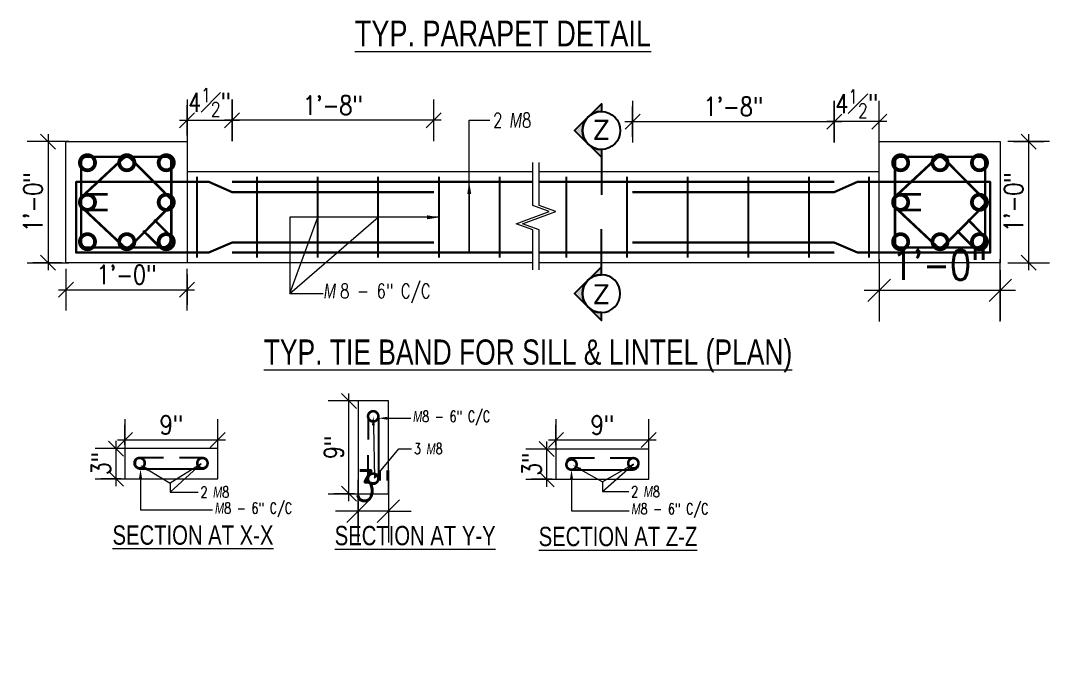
# Model space of a CAD drawing. Header units: inches. Extents: x 0 to 162649, y -36601 to -26324.
# Drawn here: x 151059.7 to 151161.7, y -27465.2 to -27401.1 of the extents above; entities that cross this region are included whole.
import ezdxf
from ezdxf import colors
from ezdxf.entities.mleader import LeaderData, LeaderLine
from ezdxf.enums import TextEntityAlignment as Align
from ezdxf.math import Vec2, Vec3

# ---------------------------------------------------------------- set-up
doc = ezdxf.new("R2010")
doc.units = ezdxf.units.IN
doc.header["$MEASUREMENT"] = 0
doc.layers.add('A-Anno-Symb', color=111, linetype='Continuous')
for name, color, linetype, lineweight in [('Column', 211, 'Continuous', 9), ('dimention', 1, 'Continuous', 13), ('l', 61, 'Continuous', 13), ('Line', 31, 'Continuous', 5), ('Rein', 3, 'Continuous', 30), ('Stirrups', 191, 'Continuous', 25), ('TEXT', 7, 'Continuous', 9), ('Title', 4, 'Continuous', 18)]:
    doc.layers.add(name, color=color, linetype=linetype, lineweight=lineweight)
doc.styles.add('Arial', font='arial.ttf', dxfattribs={"width": 0.8})
doc.styles.add('rmtext', font='romans.shx', dxfattribs={"width": 0.8})
doc.styles.add('romans', font='romans.shx', dxfattribs={"width": 0.75})
doc.styles.add('Tahoma', font='tahoma.ttf')
doc.dimstyles.new('Copy of DIM 48', dxfattribs={"dimscale": 48, "dimtxt": 0.0625, "dimasz": 0.046875, "dimexe": 0.0625, "dimexo": 0.015625, "dimgap": 0.015625, "dimtad": 3, "dimdec": 1, "dimzin": 3, "dimdsep": 46, "dimlunit": 4, "dimtxsty": 'rmtext', "dimblk": 'OBLIQUE', "dimcen": 0.09375, "dimdle": 0.03125, "dimclrd": 1, "dimclre": 1, "dimclrt": 2, "dimadec": 0, "dimazin": 0, "dimtfac": 0.75, "dimtdec": 1, "dimtix": 1, "dimtmove": 0, "dimatfit": 3, "dimfxl": 0.0625, "dimfxlon": 1, "dimfrac": 1, "dimtolj": 1, "dimtzin": 0, "dimlwd": -1, "dimlwe": 5, "dimarcsym": 0})
doc.dimstyles.new('DIM-24', dxfattribs={"dimscale": 24, "dimtxt": 0.078125, "dimasz": 0.0625, "dimexe": 0.0625, "dimexo": 0.015625, "dimgap": 0.015625, "dimtad": 1, "dimdec": 1, "dimzin": 3, "dimdsep": 46, "dimlunit": 4, "dimtxsty": 'rmtext', "dimblk": 'OBLIQUE', "dimcen": 0.09375, "dimdle": 0.03125, "dimclrd": 1, "dimclre": 1, "dimclrt": 2, "dimadec": 0, "dimazin": 0, "dimtfac": 0.75, "dimtdec": 1, "dimtix": 1, "dimtmove": 0, "dimatfit": 3, "dimfxl": 0.0625, "dimfxlon": 1, "dimfrac": 1, "dimtolj": 1, "dimtzin": 0, "dimlwd": -1, "dimlwe": 5, "dimarcsym": 0})

# ---------------------------------------------------------------- blocks, each defined once
blk = doc.blocks.new('_Oblique')
for p, q in [((0, -1.375), (0, 1.375)), ((-0.495, -0.495), (0.495, 0.495))]:
    blk.add_line(p, q)
blk = doc.blocks.new('*D1251')
at = {"layer": 'Defpoints', "color": 0, "transparency": 16777216}
for p in [(151080.65, -27410.98), (151076.19, -27417.1), (151080.65, -27417.1)]:
    blk.add_point(p, dxfattribs=at)
at = {"layer": 'dimention', "color": 1, "lineweight": 5, "transparency": 16777216}
for p, q in [((151076.19, -27412.48), (151076.19, -27409.48)), ((151080.65, -27412.48), (151080.65, -27409.48))]:
    blk.add_line(p, q, dxfattribs=at)
at = {"layer": 'dimention', "color": 1, "transparency": 16777216}
blk.add_line((151075.44, -27410.98), (151081.4, -27410.98), dxfattribs=at)
at = {"layer": 'dimention', "color": 1, "transparency": 16777216, "xscale": 1.5, "yscale": 1.5, "zscale": 1.5, "rotation": 180}
blk.add_blockref('_Oblique', (151076.19, -27410.98), dxfattribs=at)
at = {"layer": 'dimention', "color": 1, "transparency": 16777216, "xscale": 1.5, "yscale": 1.5, "zscale": 1.5}
blk.add_blockref('_Oblique', (151080.65, -27410.98), dxfattribs=at)
at = {"layer": 'dimention', "color": 2, "transparency": 16777216, "insert": (151078.42, -27409.2), "char_height": 1.875, "attachment_point": 5, "style": 'rmtext'}
blk.add_mtext('\\A1;4{\\H0.750000x;\\S1#2;}"', dxfattribs=at)
blk = doc.blocks.new('*D1252')
at = {"layer": 'Defpoints', "color": 0, "transparency": 16777216}
for p in [(151080.65, -27410.98), (151080.65, -27417.1), (151100.65, -27417.1)]:
    blk.add_point(p, dxfattribs=at)
at = {"layer": 'dimention', "color": 1, "lineweight": 5, "transparency": 16777216}
for p, q in [((151080.65, -27412.48), (151080.65, -27409.48)), ((151100.65, -27412.48), (151100.65, -27409.48))]:
    blk.add_line(p, q, dxfattribs=at)
at = {"layer": 'dimention', "color": 1, "transparency": 16777216}
blk.add_line((151101.4, -27410.98), (151079.9, -27410.98), dxfattribs=at)
at = {"layer": 'dimention', "color": 1, "transparency": 16777216, "xscale": 1.5, "yscale": 1.5, "zscale": 1.5, "rotation": 180}
blk.add_blockref('_Oblique', (151080.65, -27410.98), dxfattribs=at)
at = {"layer": 'dimention', "color": 1, "transparency": 16777216, "xscale": 1.5, "yscale": 1.5, "zscale": 1.5}
blk.add_blockref('_Oblique', (151100.65, -27410.98), dxfattribs=at)
at = {"layer": 'dimention', "color": 2, "transparency": 16777216, "insert": (151090.65, -27409.49), "char_height": 1.875, "attachment_point": 5, "style": 'rmtext'}
blk.add_mtext('\\A1;1\'-8"', dxfattribs=at)
blk = doc.blocks.new('*D1256')
at = {"layer": 'Defpoints', "color": 0, "transparency": 16777216}
for p in [(151140.36, -27411.11), (151140.36, -27417.1), (151144.82, -27417.1)]:
    blk.add_point(p, dxfattribs=at)
at = {"layer": 'dimention', "color": 1, "lineweight": 5, "transparency": 16777216}
for p, q in [((151140.36, -27412.61), (151140.36, -27409.61)), ((151144.82, -27412.61), (151144.82, -27409.61))]:
    blk.add_line(p, q, dxfattribs=at)
at = {"layer": 'dimention', "color": 1, "transparency": 16777216}
blk.add_line((151145.57, -27411.11), (151139.61, -27411.11), dxfattribs=at)
at = {"layer": 'dimention', "color": 1, "transparency": 16777216, "xscale": 1.5, "yscale": 1.5, "zscale": 1.5, "rotation": 180}
blk.add_blockref('_Oblique', (151140.36, -27411.11), dxfattribs=at)
at = {"layer": 'dimention', "color": 1, "transparency": 16777216, "xscale": 1.5, "yscale": 1.5, "zscale": 1.5}
blk.add_blockref('_Oblique', (151144.82, -27411.11), dxfattribs=at)
at = {"layer": 'dimention', "color": 2, "transparency": 16777216, "insert": (151142.59, -27409.33), "char_height": 1.875, "attachment_point": 5, "style": 'rmtext'}
blk.add_mtext('\\A1;4{\\H0.750000x;\\S1#2;}"', dxfattribs=at)
blk = doc.blocks.new('*D1257')
at = {"layer": 'Defpoints', "color": 0, "transparency": 16777216}
for p in [(151140.36, -27411.11), (151120.36, -27417.1), (151140.36, -27417.1)]:
    blk.add_point(p, dxfattribs=at)
at = {"layer": 'dimention', "color": 1, "lineweight": 5, "transparency": 16777216}
for p, q in [((151120.36, -27412.61), (151120.36, -27409.61)), ((151140.36, -27412.61), (151140.36, -27409.61))]:
    blk.add_line(p, q, dxfattribs=at)
at = {"layer": 'dimention', "color": 1, "transparency": 16777216}
blk.add_line((151119.61, -27411.11), (151141.11, -27411.11), dxfattribs=at)
at = {"layer": 'dimention', "color": 1, "transparency": 16777216, "xscale": 1.5, "yscale": 1.5, "zscale": 1.5, "rotation": 180}
blk.add_blockref('_Oblique', (151120.36, -27411.11), dxfattribs=at)
at = {"layer": 'dimention', "color": 1, "transparency": 16777216, "xscale": 1.5, "yscale": 1.5, "zscale": 1.5}
blk.add_blockref('_Oblique', (151140.36, -27411.11), dxfattribs=at)
at = {"layer": 'dimention', "color": 2, "transparency": 16777216, "insert": (151130.36, -27409.62), "char_height": 1.875, "attachment_point": 5, "style": 'rmtext'}
blk.add_mtext('\\A1;1\'-8"', dxfattribs=at)
blk = doc.blocks.new('*D1309')
at = {"layer": 'Defpoints', "color": 0, "transparency": 16777216}
for p in [(151064.19, -27425.1), (151076.19, -27425.1), (151076.19, -27427.78)]:
    blk.add_point(p, dxfattribs=at)
at = {"layer": 'dimention', "color": 1, "lineweight": 5, "transparency": 16777216}
for p, q in [((151064.19, -27426.28), (151064.19, -27429.28)), ((151076.19, -27426.28), (151076.19, -27429.28))]:
    blk.add_line(p, q, dxfattribs=at)
at = {"layer": 'dimention', "color": 1, "transparency": 16777216}
blk.add_line((151063.44, -27427.78), (151076.94, -27427.78), dxfattribs=at)
at = {"layer": 'dimention', "color": 1, "transparency": 16777216, "xscale": 1.5, "yscale": 1.5, "zscale": 1.5, "rotation": 180}
blk.add_blockref('_Oblique', (151064.19, -27427.78), dxfattribs=at)
at = {"layer": 'dimention', "color": 1, "transparency": 16777216, "xscale": 1.5, "yscale": 1.5, "zscale": 1.5}
blk.add_blockref('_Oblique', (151076.19, -27427.78), dxfattribs=at)
at = {"layer": 'dimention', "color": 2, "transparency": 16777216, "insert": (151070.19, -27426.29), "char_height": 1.875, "attachment_point": 5, "style": 'rmtext'}
blk.add_mtext('\\A1;1\'-0"', dxfattribs=at)
blk = doc.blocks.new('*D1310')
at = {"layer": 'Defpoints', "color": 0, "transparency": 16777216}
for p in [(151064.19, -27413.1), (151062.41, -27425.1), (151064.19, -27425.1)]:
    blk.add_point(p, dxfattribs=at)
at = {"layer": 'dimention', "color": 1, "transparency": 16777216}
blk.add_line((151062.41, -27412.35), (151062.41, -27425.85), dxfattribs=at)
at = {"layer": 'dimention', "color": 1, "lineweight": 5, "transparency": 16777216}
for p, q in [((151063.82, -27413.1), (151060.91, -27413.1)), ((151063.82, -27425.1), (151060.91, -27425.1))]:
    blk.add_line(p, q, dxfattribs=at)
at = {"layer": 'dimention', "color": 1, "transparency": 16777216, "xscale": 1.5, "yscale": 1.5, "zscale": 1.5}
for p, rotation in [((151062.41, -27413.1), 90), ((151062.41, -27425.1), 270)]:
    blk.add_blockref('_Oblique', p, dxfattribs=dict(at, rotation=rotation))
at = {"layer": 'dimention', "color": 2, "transparency": 16777216, "insert": (151060.92, -27419.1), "char_height": 1.875, "attachment_point": 5, "rotation": 90, "style": 'rmtext'}
blk.add_mtext('\\A1;1\'-0"', dxfattribs=at)
blk = doc.blocks.new('*D1311')
at = {"layer": 'Defpoints', "color": 0, "transparency": 16777216}
for p in [(151156.82, -27413.1), (151156.82, -27425.1), (151159.63, -27425.1)]:
    blk.add_point(p, dxfattribs=at)
at = {"layer": 'dimention', "color": 1, "transparency": 16777216}
blk.add_line((151159.63, -27412.35), (151159.63, -27425.85), dxfattribs=at)
at = {"layer": 'dimention', "color": 1, "lineweight": 5, "transparency": 16777216}
for p, q in [((151158.13, -27413.1), (151161.13, -27413.1)), ((151158.13, -27425.1), (151161.13, -27425.1))]:
    blk.add_line(p, q, dxfattribs=at)
at = {"layer": 'dimention', "color": 1, "transparency": 16777216, "xscale": 1.5, "yscale": 1.5, "zscale": 1.5}
for p, rotation in [((151159.63, -27413.1), 90), ((151159.63, -27425.1), 270)]:
    blk.add_blockref('_Oblique', p, dxfattribs=dict(at, rotation=rotation))
at = {"layer": 'dimention', "color": 2, "transparency": 16777216, "insert": (151158.14, -27419.1), "char_height": 1.875, "attachment_point": 5, "rotation": 90, "style": 'rmtext'}
blk.add_mtext('\\A1;1\'-0"', dxfattribs=at)
blk = doc.blocks.new('*D1312')
at = {"layer": 'Defpoints', "color": 0, "transparency": 16777216}
for p in [(151144.82, -27425.1), (151156.82, -27425.1), (151144.82, -27427.84)]:
    blk.add_point(p, dxfattribs=at)
at = {"layer": 'dimention', "color": 1, "lineweight": 5, "transparency": 16777216}
for p, q in [((151144.82, -27425.85), (151144.82, -27430.84)), ((151156.82, -27425.85), (151156.82, -27430.84))]:
    blk.add_line(p, q, dxfattribs=at)
at = {"layer": 'dimention', "color": 1, "transparency": 16777216}
blk.add_line((151158.32, -27427.84), (151143.32, -27427.84), dxfattribs=at)
at = {"layer": 'dimention', "color": 1, "transparency": 16777216, "xscale": 2.25, "yscale": 2.25, "zscale": 2.25, "rotation": 180}
blk.add_blockref('_Oblique', (151144.82, -27427.84), dxfattribs=at)
at = {"layer": 'dimention', "color": 1, "transparency": 16777216, "xscale": 2.25, "yscale": 2.25, "zscale": 2.25}
blk.add_blockref('_Oblique', (151156.82, -27427.84), dxfattribs=at)
at = {"layer": 'dimention', "color": 2, "transparency": 16777216, "insert": (151150.82, -27425.31), "char_height": 3, "attachment_point": 5, "style": 'rmtext'}
blk.add_mtext('\\A1;1\'-0"', dxfattribs=at)
blk = doc.blocks.new('_DotSmall')
at = {"color": 0, "linetype": 'ByBlock', "const_width": 0.5}
blk.add_lwpolyline([(-0.0625, 0, 1), (0.0625, 0, 1)], format="xyb", close=True, dxfattribs=at)
blk = doc.blocks.new('VIEW')
h = blk.add_hatch(color=256)
edge = h.paths.add_edge_path()
edge.add_line((0, 18), (0, 14.89))
edge.add_line((0, 14.89), (-10.61, 25.5))
edge.add_line((-10.61, 25.5), (0, 36.11))
edge.add_line((0, 36.11), (0, 33))
edge.add_arc((0, 25.5), 7.5, 90, 270)
blk.add_line((0, 18), (0, 0))
blk.add_lwpolyline([(0, 18), (0, 14.89), (-10.61, 25.5), (0, 36.11), (0, 33, 1)], format="xyb", close=True)
blk.add_circle((0, 25.5), 7.5)
at = {"color": 2, "style": 'Tahoma', "flags": 8}
blk.add_attdef('VIEWNUMBER', text='', height=8, dxfattribs=at).set_placement((0, 25.78), align=Align.MIDDLE_CENTER)
blk = doc.blocks.new('*D1287')
at = {"layer": 'Defpoints', "color": 0, "transparency": 16777216}
for p in [(151070.04, -27443.52), (151079.24, -27442.66), (151079.24, -27443.52)]:
    blk.add_point(p, dxfattribs=at)
at = {"layer": 'dimention', "color": 1, "lineweight": 5, "transparency": 16777216}
for p, q in [((151070.04, -27443.15), (151070.04, -27441.16)), ((151079.24, -27443.15), (151079.24, -27441.16))]:
    blk.add_line(p, q, dxfattribs=at)
at = {"layer": 'dimention', "color": 1, "transparency": 16777216}
blk.add_line((151069.29, -27442.66), (151079.99, -27442.66), dxfattribs=at)
at = {"layer": 'dimention', "color": 1, "transparency": 16777216, "xscale": 1.5, "yscale": 1.5, "zscale": 1.5, "rotation": 180}
blk.add_blockref('_Oblique', (151070.04, -27442.66), dxfattribs=at)
at = {"layer": 'dimention', "color": 1, "transparency": 16777216, "xscale": 1.5, "yscale": 1.5, "zscale": 1.5}
blk.add_blockref('_Oblique', (151079.24, -27442.66), dxfattribs=at)
at = {"layer": 'dimention', "color": 2, "transparency": 16777216, "insert": (151074.64, -27441.17), "char_height": 1.875, "attachment_point": 5, "style": 'rmtext'}
blk.add_mtext('\\A1;9"', dxfattribs=at)
blk = doc.blocks.new('*D1288')
at = {"layer": 'Defpoints', "color": 0, "transparency": 16777216}
for p in [(151069.15, -27443.52), (151070.04, -27443.52), (151070.04, -27446.51)]:
    blk.add_point(p, dxfattribs=at)
at = {"layer": 'dimention', "color": 1, "lineweight": 5, "transparency": 16777216}
for p, q in [((151069.67, -27443.52), (151067.65, -27443.52)), ((151069.67, -27446.51), (151067.65, -27446.51))]:
    blk.add_line(p, q, dxfattribs=at)
at = {"layer": 'dimention', "color": 1, "transparency": 16777216}
blk.add_line((151069.15, -27447.26), (151069.15, -27442.77), dxfattribs=at)
at = {"layer": 'dimention', "color": 1, "transparency": 16777216, "xscale": 1.5, "yscale": 1.5, "zscale": 1.5}
for p, rotation in [((151069.15, -27443.52), 90), ((151069.15, -27446.51), 270)]:
    blk.add_blockref('_Oblique', p, dxfattribs=dict(at, rotation=rotation))
at = {"layer": 'dimention', "color": 2, "transparency": 16777216, "insert": (151067.66, -27445.01), "char_height": 1.875, "attachment_point": 5, "rotation": 90, "style": 'rmtext'}
blk.add_mtext('\\A1;3"', dxfattribs=at)
blk = doc.blocks.new('*D1289')
at = {"layer": 'Defpoints', "color": 0, "transparency": 16777216}
for p in [(151092.24, -27438.8), (151093.16, -27438.8), (151093.16, -27448)]:
    blk.add_point(p, dxfattribs=at)
at = {"layer": 'dimention', "color": 1, "transparency": 16777216}
blk.add_line((151092.24, -27448.75), (151092.24, -27438.05), dxfattribs=at)
at = {"layer": 'dimention', "color": 1, "lineweight": 5, "transparency": 16777216}
for p, q in [((151092.78, -27438.8), (151090.74, -27438.8)), ((151092.78, -27448), (151090.74, -27448))]:
    blk.add_line(p, q, dxfattribs=at)
at = {"layer": 'dimention', "color": 1, "transparency": 16777216, "xscale": 1.5, "yscale": 1.5, "zscale": 1.5}
for p, rotation in [((151092.24, -27438.8), 90), ((151092.24, -27448), 270)]:
    blk.add_blockref('_Oblique', p, dxfattribs=dict(at, rotation=rotation))
at = {"layer": 'dimention', "color": 2, "transparency": 16777216, "insert": (151090.75, -27443.4), "char_height": 1.875, "attachment_point": 5, "rotation": 90, "style": 'rmtext'}
blk.add_mtext('\\A1;9"', dxfattribs=at)
blk = doc.blocks.new('*D1290')
at = {"layer": 'Defpoints', "color": 0, "transparency": 16777216}
for p in [(151093.16, -27448), (151096.15, -27448), (151093.16, -27449.73)]:
    blk.add_point(p, dxfattribs=at)
at = {"layer": 'dimention', "color": 1, "transparency": 16777216}
for p, q in [((151093.16, -27449.73), (151090.91, -27449.73)), ((151096.15, -27449.73), (151093.16, -27449.73)), ((151096.15, -27449.73), (151098.4, -27449.73))]:
    blk.add_line(p, q, dxfattribs=at)
at = {"layer": 'dimention', "color": 1, "lineweight": 5, "transparency": 16777216}
for p, q in [((151093.16, -27448.75), (151093.16, -27452.73)), ((151096.15, -27448.75), (151096.15, -27452.73))]:
    blk.add_line(p, q, dxfattribs=at)
at = {"layer": 'dimention', "color": 1, "transparency": 16777216, "xscale": 2.25, "yscale": 2.25, "zscale": 2.25}
blk.add_blockref('_Oblique', (151093.16, -27449.73), dxfattribs=at)
at = {"layer": 'dimention', "color": 1, "transparency": 16777216, "xscale": 2.25, "yscale": 2.25, "zscale": 2.25, "rotation": 180}
blk.add_blockref('_Oblique', (151096.15, -27449.73), dxfattribs=at)
at = {"layer": 'dimention', "color": 2, "transparency": 16777216, "insert": (151094.65, -27447.2), "char_height": 3, "attachment_point": 5, "style": 'rmtext'}
blk.add_mtext('\\A1;3"', dxfattribs=at)
blk = doc.blocks.new('*D1291')
at = {"layer": 'Defpoints', "color": 0, "transparency": 16777216}
for p in [(151112.77, -27443.57), (151121.97, -27442.67), (151121.97, -27443.57)]:
    blk.add_point(p, dxfattribs=at)
at = {"layer": 'dimention', "color": 1, "lineweight": 5, "transparency": 16777216}
for p, q in [((151112.77, -27443.2), (151112.77, -27441.17)), ((151121.97, -27443.2), (151121.97, -27441.17))]:
    blk.add_line(p, q, dxfattribs=at)
at = {"layer": 'dimention', "color": 1, "transparency": 16777216}
blk.add_line((151112.02, -27442.67), (151122.72, -27442.67), dxfattribs=at)
at = {"layer": 'dimention', "color": 1, "transparency": 16777216, "xscale": 1.5, "yscale": 1.5, "zscale": 1.5, "rotation": 180}
blk.add_blockref('_Oblique', (151112.77, -27442.67), dxfattribs=at)
at = {"layer": 'dimention', "color": 1, "transparency": 16777216, "xscale": 1.5, "yscale": 1.5, "zscale": 1.5}
blk.add_blockref('_Oblique', (151121.97, -27442.67), dxfattribs=at)
at = {"layer": 'dimention', "color": 2, "transparency": 16777216, "insert": (151117.37, -27441.18), "char_height": 1.875, "attachment_point": 5, "style": 'rmtext'}
blk.add_mtext('\\A1;9"', dxfattribs=at)
blk = doc.blocks.new('*D1292')
at = {"layer": 'Defpoints', "color": 0, "transparency": 16777216}
for p in [(151111.86, -27443.57), (151112.77, -27443.57), (151112.77, -27446.56)]:
    blk.add_point(p, dxfattribs=at)
at = {"layer": 'dimention', "color": 1, "lineweight": 5, "transparency": 16777216}
for p, q in [((151112.4, -27443.57), (151110.36, -27443.57)), ((151112.4, -27446.56), (151110.36, -27446.56))]:
    blk.add_line(p, q, dxfattribs=at)
at = {"layer": 'dimention', "color": 1, "transparency": 16777216}
blk.add_line((151111.86, -27447.31), (151111.86, -27442.82), dxfattribs=at)
at = {"layer": 'dimention', "color": 1, "transparency": 16777216, "xscale": 1.5, "yscale": 1.5, "zscale": 1.5}
for p, rotation in [((151111.86, -27443.57), 90), ((151111.86, -27446.56), 270)]:
    blk.add_blockref('_Oblique', p, dxfattribs=dict(at, rotation=rotation))
at = {"layer": 'dimention', "color": 2, "transparency": 16777216, "insert": (151110.36, -27445.07), "char_height": 1.875, "attachment_point": 5, "rotation": 90, "style": 'rmtext'}
blk.add_mtext('\\A1;3"', dxfattribs=at)

msp = doc.modelspace()

# ---------------------------------------------------------------- linework, layer by layer
at = {"layer": 'Column'}
for points in [[(151064.19, -27413.1), (151076.19, -27413.1), (151076.19, -27425.1), (151064.19, -27425.1), (151064.19, -27413.1)], [(151144.82, -27413.1), (151156.82, -27413.1), (151156.82, -27425.1), (151144.82, -27425.1), (151144.82, -27413.1)]]:
    msp.add_lwpolyline(points, dxfattribs=at)
at = {"layer": 'l'}
for p, q in [((151110.46, -27416.1), (151076.19, -27416.1)), ((151144.82, -27416.1), (151111.11, -27416.1)), ((151110.46, -27425.1), (151076.19, -27425.1)), ((151144.82, -27425.1), (151111.11, -27425.1))]:
    msp.add_line(p, q, dxfattribs=at)
for points in [[(151096.15, -27448), (151096.15, -27438.8), (151093.16, -27438.8), (151093.16, -27448)], [(151070.04, -27446.51), (151079.24, -27446.51), (151079.24, -27443.52), (151070.04, -27443.52)], [(151112.77, -27446.56), (151121.97, -27446.56), (151121.97, -27443.57), (151112.77, -27443.57)]]:
    msp.add_lwpolyline(points, close=True, dxfattribs=at)
at = {"layer": 'Line'}
for points in [[(151110.46, -27425.8), (151110.46, -27421.84), (151108.81, -27421.24), (151112.11, -27420.04), (151110.46, -27419.44), (151110.46, -27415.17)], [(151111.11, -27425.8), (151111.11, -27421.84), (151109.46, -27421.24), (151112.76, -27420.04), (151111.11, -27419.44), (151111.11, -27415.17)]]:
    msp.add_lwpolyline(points, dxfattribs=at)
at = {"layer": 'Rein'}
for p, q in [((151110.46, -27417.1), (151080.65, -27417.1)), ((151140.36, -27417.1), (151111.11, -27417.1)), ((151110.46, -27424.1), (151080.65, -27424.1)), ((151140.36, -27424.1), (151111.11, -27424.1))]:
    msp.add_line(p, q, dxfattribs=at)
for points in [[(151100.65, -27423.1), (151080.65, -27423.1), (151078.34, -27424.1), (151065.19, -27424.1), (151065.19, -27417.1), (151078.34, -27417.1), (151080.65, -27418.1), (151100.65, -27418.1)], [(151120.36, -27418.1), (151140.36, -27418.1), (151142.67, -27417.1), (151155.82, -27417.1), (151155.82, -27424.1), (151142.67, -27424.1), (151140.36, -27423.1), (151120.36, -27423.1)]]:
    msp.add_lwpolyline(points, dxfattribs=at)
at = {"layer": 'Stirrups'}
for p, q in [((151077.19, -27424.6), (151077.19, -27416.6)), ((151083.15, -27424.6), (151083.15, -27416.6)), ((151089.15, -27424.6), (151089.15, -27416.6)), ((151095.15, -27424.6), (151095.15, -27416.6)), ((151101.19, -27424.6), (151101.19, -27416.6)), ((151107.19, -27424.6), (151107.19, -27416.6)), ((151113.82, -27424.6), (151113.82, -27416.6)), ((151119.82, -27424.6), (151119.82, -27416.6)), ((151125.86, -27424.6), (151125.86, -27416.6)), ((151131.86, -27424.6), (151131.86, -27416.6)), ((151137.86, -27424.6), (151137.86, -27416.6)), ((151143.82, -27424.6), (151143.82, -27416.6)), ((151094.14, -27440.33), (151094.14, -27442.61))]:
    msp.add_line(p, q, dxfattribs=at)
at = {"layer": 'Stirrups', "const_width": 0.25}
for points in [[(151068.33, -27418.33), (151066.43, -27418.33, 0.668179), (151065.86, -27419.7), (151069.87, -27423.46, 0.414214), (151070.58, -27423.46), (151074.55, -27419.46, 0.414214), (151074.55, -27418.75), (151070.58, -27414.75, 0.414214), (151069.87, -27414.75), (151065.83, -27418.51, 0.668179), (151066.39, -27419.87), (151068.33, -27419.87)], [(151072.93, -27420.83), (151074.34, -27422.24, -0.668179), (151073.77, -27423.6), (151066.2, -27423.6, -0.414214), (151065.7, -27423.1), (151065.7, -27415.1, -0.414214), (151066.2, -27414.6), (151074.14, -27414.6, -0.414214), (151074.64, -27415.1), (151074.64, -27422.79, -0.668179), (151073.28, -27423.35), (151071.84, -27421.92)], [(151148.95, -27418.33), (151147.05, -27418.33, 0.668179), (151146.49, -27419.7), (151150.5, -27423.46, 0.414214), (151151.2, -27423.46), (151155.17, -27419.46, 0.414214), (151155.17, -27418.75), (151151.2, -27414.75, 0.414214), (151150.5, -27414.75), (151146.45, -27418.51, 0.668179), (151147.02, -27419.87), (151148.95, -27419.87)], [(151153.61, -27420.83), (151155.01, -27422.24, -0.668179), (151154.45, -27423.6), (151146.88, -27423.6, -0.414214), (151146.38, -27423.1), (151146.38, -27415.1, -0.414214), (151146.88, -27414.6), (151154.82, -27414.6, -0.414214), (151155.32, -27415.1), (151155.32, -27422.79, -0.668179), (151153.95, -27423.35), (151152.52, -27421.92)]]:
    msp.add_lwpolyline(points, format="xyb", dxfattribs=at)
at = {"layer": 'Stirrups'}
for points in [[(151094.14, -27440.33, -0.414214), (151094.65, -27439.82, -0.414214), (151095.16, -27440.33), (151095.16, -27446.46, -0.414214), (151094.65, -27446.97), (151094.65, -27446.97, -0.414214), (151094.14, -27446.46), (151094.14, -27444.18)], [(151075.43, -27444.42), (151077.71, -27444.42, -0.414214), (151078.22, -27444.93), (151078.22, -27445.05, -0.414214), (151077.71, -27445.57), (151071.58, -27445.57, -0.414214), (151071.07, -27445.05), (151071.07, -27444.93, -0.414214), (151071.58, -27444.42), (151073.86, -27444.42)], [(151116.59, -27444.47), (151114.31, -27444.47, 0.414214), (151113.79, -27444.98), (151113.79, -27445.11, 0.414214), (151114.31, -27445.62), (151120.44, -27445.62, 0.414214), (151120.95, -27445.11), (151120.95, -27444.98, 0.414214), (151120.44, -27444.47), (151118.15, -27444.47)]]:
    msp.add_lwpolyline(points, format="xyb", dxfattribs=at)
at = {"layer": 'TEXT'}
msp.add_lwpolyline([(151101.19, -27420.6), (151086.38, -27420.6), (151086.38, -27428.14), (151089.4, -27428.14)], dxfattribs=at)

# ---------------------------------------------------------------- block references
at = {"layer": 'A-Anno-Symb', "linetype": 'ByBlock', "lineweight": -2}
ref = msp.add_blockref('VIEW', (151117.27, -27418.37), dxfattribs=dict(at, xscale=0.2499999999999368, yscale=0.2499999999999368, zscale=0.2499999999999368))
ref.add_attrib('VIEWNUMBER', 'Z', dxfattribs={"layer": '0', "color": 2, "height": 2, "style": 'Tahoma'}).set_placement((151117.27, -27411.93), align=Align.MIDDLE_CENTER)
ref = msp.add_blockref('VIEW', (151117.27, -27421.79), dxfattribs=dict(at, xscale=-0.2499999999999368, yscale=0.2499999999999368, zscale=0.2499999999999368, rotation=180))
ref.add_attrib('VIEWNUMBER', 'Z', dxfattribs={"layer": '0', "color": 2, "height": 2, "style": 'Tahoma'}).set_placement((151117.27, -27428.23), align=Align.MIDDLE_CENTER)
at = {"layer": 'Rein'}
for p, xscale, yscale, zscale in [((151066.32, -27415.19), 2.999999999999241, 2.999999999999241, 2.999999999999241), ((151070.22, -27415.19), 2.999999999999241, 2.999999999999241, 2.999999999999241), ((151074.13, -27415.19), 2.999999999999241, 2.999999999999241, 2.999999999999241), ((151146.94, -27415.19), 2.999999999999241, 2.999999999999241, 2.999999999999241), ((151150.85, -27415.19), 2.999999999999241, 2.999999999999241, 2.999999999999241), ((151154.76, -27415.19), 2.999999999999241, 2.999999999999241, 2.999999999999241), ((151066.32, -27419.11), 2.999999999999241, 2.999999999999241, 2.999999999999241), ((151074.13, -27419.11), 2.999999999999241, 2.999999999999241, 2.999999999999241), ((151146.94, -27419.11), 2.999999999999241, 2.999999999999241, 2.999999999999241), ((151154.76, -27419.11), 2.999999999999241, 2.999999999999241, 2.999999999999241), ((151066.32, -27423.02), 2.999999999999241, 2.999999999999241, 2.999999999999241), ((151070.22, -27423.02), 2.999999999999241, 2.999999999999241, 2.999999999999241), ((151074.13, -27423.02), 2.999999999999241, 2.999999999999241, 2.999999999999241), ((151146.94, -27423.02), 2.999999999999241, 2.999999999999241, 2.999999999999241), ((151150.85, -27423.02), 2.999999999999241, 2.999999999999241, 2.999999999999241), ((151154.76, -27423.02), 2.999999999999241, 2.999999999999241, 2.999999999999241), ((151094.65, -27440.33), 2.044444444444445, 2.044444444444445, 2.044444444444445), ((151071.49, -27444.96), 2.044444444444445, 2.044444444444445, 2.044444444444445), ((151077.72, -27444.97), 2.044444444444445, 2.044444444444445, 2.044444444444445), ((151114.31, -27445.11), 2.044444444444445, 2.044444444444445, 2.044444444444445), ((151120.44, -27444.98), 2.044444444444445, 2.044444444444445, 2.044444444444445), ((151094.64, -27446.51), 2.044444444444445, 2.044444444444445, 2.044444444444445)]:
    msp.add_blockref('_DotSmall', p, dxfattribs=dict(at, xscale=xscale, yscale=yscale, zscale=zscale))

# ---------------------------------------------------------------- dimensions: what is measured, and where the dimension line sits
at = {"layer": 'dimention'}
dim = msp.add_linear_dim(base=(151080.65, -27410.98), p1=(151076.19, -27417.1), p2=(151080.65, -27417.1), dimstyle='DIM-24', dxfattribs=at)
dim.commit()
dim.dimension.update_dxf_attribs({"geometry": '*D1251', "text_midpoint": (151078.42, -27410.98), "dimtype": 160})
for base, p1, p2, angle, dimstyle, picture, middle in [((151080.65, -27410.98), (151100.65, -27417.1), (151080.65, -27417.1), 180, 'DIM-24', '*D1252', (151090.65, -27409.49)), ((151062.41, -27425.1), (151064.19, -27413.1), (151064.19, -27425.1), 90, 'DIM-24', '*D1310', (151060.92, -27419.1)), ((151159.63, -27425.1), (151156.82, -27413.1), (151156.82, -27425.1), 90, 'DIM-24', '*D1311', (151158.14, -27419.1)), ((151092.24, -27438.8), (151093.16, -27448), (151093.16, -27438.8), 90, 'DIM-24', '*D1289', (151090.75, -27443.4)), ((151093.16, -27449.73), (151096.15, -27448), (151093.16, -27448), 180, 'Copy of DIM 48', '*D1290', (151094.65, -27447.2))]:
    dim = msp.add_linear_dim(base=base, p1=p1, p2=p2, angle=angle, dimstyle=dimstyle, dxfattribs=at)
    dim.commit()
    dim.dimension.update_dxf_attribs({"geometry": picture, "text_midpoint": middle})
for base, p1, p2, dimstyle, picture, middle in [((151140.36, -27411.11), (151120.36, -27417.1), (151140.36, -27417.1), 'DIM-24', '*D1257', (151130.36, -27409.62)), ((151144.82, -27427.84), (151156.82, -27425.1), (151144.82, -27425.1), 'Copy of DIM 48', '*D1312', (151150.82, -27425.31)), ((151076.19, -27427.78), (151064.19, -27425.1), (151076.19, -27425.1), 'DIM-24', '*D1309', (151070.19, -27426.29)), ((151079.24, -27442.66), (151070.04, -27443.52), (151079.24, -27443.52), 'DIM-24', '*D1287', (151074.64, -27441.17)), ((151121.97, -27442.67), (151112.77, -27443.57), (151121.97, -27443.57), 'DIM-24', '*D1291', (151117.37, -27441.18))]:
    dim = msp.add_linear_dim(base=base, p1=p1, p2=p2, dimstyle=dimstyle, dxfattribs=at)
    dim.commit()
    dim.dimension.update_dxf_attribs({"geometry": picture, "text_midpoint": middle})
for base, p1, p2, angle, picture, middle in [((151140.36, -27411.11), (151144.82, -27417.1), (151140.36, -27417.1), 180, '*D1256', (151142.59, -27411.11)), ((151069.15, -27443.52), (151070.04, -27446.51), (151070.04, -27443.52), 90, '*D1288', (151069.15, -27445.01)), ((151111.86, -27443.57), (151112.77, -27446.56), (151112.77, -27443.57), 90, '*D1292', (151111.86, -27445.07))]:
    dim = msp.add_linear_dim(base=base, p1=p1, p2=p2, angle=angle, dimstyle='DIM-24', dxfattribs=at)
    dim.commit()
    dim.dimension.update_dxf_attribs({"geometry": picture, "text_midpoint": middle, "dimtype": 160})

# ---------------------------------------------------------------- leaders
at = {"layer": 'TEXT'}
ml = msp.add_multileader_mtext('Standard', dxfattribs=at)
ml.set_content('{\\Fromans|c0;2 \\Fgothici|c0;M\\Fromans|c0;8}', color=2, style='romans')
ml.set_leader_properties(color=1, linetype='ByLayer', lineweight=9)
ml.build(insert=Vec2(0, 0))
ml.multileader.update_dxf_attribs({"text_right_attachment_type": 6, "dogleg_length": 0.25, "arrow_head_size": 1.2, "scale": 20})
ctx = ml.context
ctx.base_point, ctx.scale, ctx.char_height, ctx.arrow_head_size, ctx.landing_gap_size, ctx.plane_origin = Vec3(151106.22, -27410.98), 20, 1.44, 1.2, 0.312, Vec3(151098.61, -27418.04)
ctx.right_attachment = 6
notes = []
notes.append((ctx, [(0, (1, 1, 0), (151104.17, -27410.98), (1, 0), 2.05, [(1, [(151104.17, -27417.1), (151104.17, -27424.1)], 0, [])])]))
ctx.mtext.insert, ctx.mtext.flow_direction = Vec3(151106.53, -27410.26), 5
ml = msp.add_multileader_mtext('Standard', dxfattribs=at)
ml.set_content('{\\Fgothici|c0;\\W0.75;M \\Fromans|c0;8 - 6" C/C}', color=2, style='romans')
ml.set_leader_properties(color=1, linetype='ByLayer', lineweight=9)
ml.build(insert=Vec2(0, 0))
ml.multileader.update_dxf_attribs({"has_dogleg": 0, "text_right_attachment_type": 6, "dogleg_length": 0.36, "arrow_head_size": 1.2, "scale": 20})
ctx = ml.context
ctx.base_point, ctx.scale, ctx.char_height, ctx.arrow_head_size, ctx.landing_gap_size, ctx.plane_origin = Vec3(151089.69, -27428.14), 20, 1.44, 1.2, 0.072, Vec3(151101.19, -27420.6)
ctx.right_attachment = 6
notes.append((ctx, [(0, (1, 1, 0), (151089.4, -27428.14), (1, 0), 0.288, [(2, [(151101.19, -27420.6), (151086.38, -27420.6), (151086.38, -27428.14), (151095.15, -27420.6), (151086.38, -27420.6), (151086.38, -27428.14), (151089.15, -27420.6), (151086.38, -27420.6), (151086.38, -27428.14)], 0, [])])]))
ctx.mtext.insert, ctx.mtext.flow_direction = Vec3(151089.76, -27427.18), 5
ml = msp.add_multileader_mtext('Standard', dxfattribs=at)
ml.set_content('3 {\\Fgothici|c0;M}8', color=2, style='romans')
ml.set_leader_properties(color=1, linetype='ByLayer', lineweight=9)
ml.build(insert=Vec2(0, 0))
ml.multileader.update_dxf_attribs({"text_right_attachment_type": 6, "dogleg_length": 0.25, "arrow_head_size": 0.9, "scale": 15})
ctx = ml.context
ctx.base_point, ctx.scale, ctx.char_height, ctx.arrow_head_size, ctx.landing_gap_size, ctx.plane_origin = Vec3(151098.45, -27443.54), 15, 1.08, 0.9, 0.24, Vec3(151092.32, -27452.3)
ctx.right_attachment = 6
notes.append((ctx, [(0, (1, 1, 0), (151097.18, -27443.54), (1, 0), 1.27, [(2, [(151094.65, -27440.33), (151094.77, -27446.47)], 0, [])])]))
ctx.mtext.insert, ctx.mtext.flow_direction = Vec3(151098.69, -27443), 5
ml = msp.add_multileader_mtext('Standard', dxfattribs=at)
ml.set_content('{\\Fgothici|c0;M\\Fromans|c0;8 - 6" C/C }', color=2, style='romans')
ml.set_leader_properties(color=1, linetype='ByLayer', lineweight=9)
ml.build(insert=Vec2(0, 0))
ml.multileader.update_dxf_attribs({"has_dogleg": 0, "text_right_attachment_type": 6, "dogleg_length": 0.36, "arrow_head_size": 0.9, "scale": 15})
ctx = ml.context
ctx.base_point, ctx.scale, ctx.char_height, ctx.arrow_head_size, ctx.landing_gap_size, ctx.plane_origin = Vec3(151098.37, -27440.52), 15, 1.08, 0.9, 0.24, Vec3(151092.43, -27449.25)
ctx.right_attachment = 6
notes.append((ctx, [(0, (1, 1, 0), (151098.16, -27440.52), (1, 0), 0.216, [(0, [(151095.16, -27440.52)], 0, [])])]))
ctx.mtext.insert, ctx.mtext.flow_direction = Vec3(151098.61, -27439.8), 5
ml = msp.add_multileader_mtext('Standard', dxfattribs=at)
ml.set_content('{\\Fgothici|c0;M}8 - 6" C/C', color=2, style='romans')
ml.set_leader_properties(color=1, linetype='ByLayer', lineweight=9)
ml.build(insert=Vec2(0, 0))
ml.multileader.update_dxf_attribs({"text_right_attachment_type": 6, "dogleg_length": 0.438, "arrow_head_size": 0.9, "scale": 15})
ctx = ml.context
ctx.base_point, ctx.scale, ctx.char_height, ctx.arrow_head_size, ctx.landing_gap_size, ctx.plane_origin = Vec3(151078.73, -27449.61), 15, 1.08, 0.9, 0.24, Vec3(151072.19, -27457.15)
ctx.right_attachment = 6
notes.append((ctx, [(0, (1, 1, 0), (151071.58, -27449.61), (1, 0), 7.15, [(0, [(151071.58, -27445.57)], 0, [])])]))
ctx.mtext.insert, ctx.mtext.flow_direction = Vec3(151078.97, -27448.89), 5
ml = msp.add_multileader_mtext('Standard', dxfattribs=at)
ml.set_content('2 {\\Fgothici|c0;M}8', color=2, style='romans')
ml.set_leader_properties(color=1, linetype='ByLayer', lineweight=9)
ml.build(insert=Vec2(0, 0))
ml.multileader.update_dxf_attribs({"text_right_attachment_type": 6, "dogleg_length": 0, "arrow_head_size": 0.9, "scale": 15})
ctx = ml.context
ctx.base_point, ctx.scale, ctx.char_height, ctx.arrow_head_size, ctx.landing_gap_size, ctx.plane_origin = Vec3(151077.29, -27447.84), 15, 1.08, 0.9, 0.24, Vec3(151073.91, -27440.53)
ctx.right_attachment = 6
notes.append((ctx, [(0, (1, 1, 0), (151077.29, -27447.84), (1, 0), 0, [(1, [(151071.57, -27445.15), (151074.52, -27446.96), (151074.52, -27447.84), (151077.58, -27445.05), (151074.52, -27446.96), (151074.52, -27447.84)], 0, [])])]))
ctx.mtext.insert, ctx.mtext.flow_direction = Vec3(151077.53, -27447.3), 5
ml = msp.add_multileader_mtext('Standard', dxfattribs=at)
ml.set_content('{\\Fgothici|c0;M}8 - 6" C/C', color=2, style='romans')
ml.set_leader_properties(color=1, linetype='ByLayer', lineweight=9)
ml.build(insert=Vec2(0, 0))
ml.multileader.update_dxf_attribs({"text_right_attachment_type": 6, "dogleg_length": 0.438, "arrow_head_size": 0.9, "scale": 15})
ctx = ml.context
ctx.base_point, ctx.scale, ctx.char_height, ctx.arrow_head_size, ctx.landing_gap_size, ctx.plane_origin = Vec3(151120.02, -27449.68), 15, 1.08, 0.9, 0.24, Vec3(151114.92, -27457.2)
ctx.right_attachment = 6
notes.append((ctx, [(0, (1, 1, 0), (151114.31, -27449.68), (1, 0), 5.71, [(0, [(151114.31, -27445.62)], 0, [])])]))
ctx.mtext.insert, ctx.mtext.flow_direction = Vec3(151120.26, -27448.96), 5
ml = msp.add_multileader_mtext('Standard', dxfattribs=at)
ml.set_content('2 {\\Fgothici|c0;M}8', color=2, style='romans')
ml.set_leader_properties(color=1, linetype='ByLayer', lineweight=9)
ml.build(insert=Vec2(0, 0))
ml.multileader.update_dxf_attribs({"text_right_attachment_type": 6, "dogleg_length": 0, "arrow_head_size": 0.9, "scale": 15})
ctx = ml.context
ctx.base_point, ctx.scale, ctx.char_height, ctx.arrow_head_size, ctx.landing_gap_size, ctx.plane_origin = Vec3(151119.99, -27447.79), 15, 1.08, 0.9, 0.24, Vec3(151116.78, -27440.53)
ctx.right_attachment = 6
notes.append((ctx, [(0, (1, 1, 0), (151119.99, -27447.79), (1, 0), 0, [(1, [(151114.43, -27445.15), (151117.39, -27446.82), (151117.39, -27447.79), (151120.45, -27445.06), (151117.39, -27446.82), (151117.39, -27447.79)], 0, [])])]))
ctx.mtext.insert, ctx.mtext.flow_direction = Vec3(151120.23, -27447.25), 5
at = {"layer": 'Title'}
ml = msp.add_multileader_mtext('Standard', dxfattribs=at)
ml.set_content('{\\W0.75;\\L TYP. PARAPET DETAIL }', color=256, style='Arial')
ml.set_leader_properties(color=1, linetype='ByLayer', lineweight=9)
ml.build(insert=Vec2(0, 0))
ml.multileader.update_dxf_attribs({"leader_type": 0, "has_dogleg": 0, "text_left_attachment_type": 5, "text_right_attachment_type": 5, "dogleg_length": 0, "arrow_head_size": 0.958, "scale": 20})
ctx = ml.context
ctx.base_point, ctx.scale, ctx.char_height, ctx.arrow_head_size, ctx.landing_gap_size, ctx.plane_origin = Vec3(151092.14, -27404.17), 20, 2.56, 0.958, 0, Vec3(151101.73, -27410.1)
ctx.left_attachment, ctx.right_attachment, ctx.text_align_type = 5, 5, 1
notes.append((ctx, [(0, (1, 1, 0), (151092.14, -27404.17), (1, 0), 0, [(0, [(151092.14, -27404.17)], 0, [])])]))
ctx.mtext.insert, ctx.mtext.alignment, ctx.mtext.flow_direction = Vec3(151107.14, -27401.1), 2, 5
ml = msp.add_multileader_mtext('Standard', dxfattribs=at)
ml.set_content('{\\W0.75;\\LTYP. TIE BAND FOR SILL & LINTEL (PLAN)}', color=256, style='Arial')
ml.set_leader_properties(color=1, linetype='ByLayer', lineweight=9)
ml.build(insert=Vec2(0, 0))
ml.multileader.update_dxf_attribs({"leader_type": 0, "has_dogleg": 0, "text_left_attachment_type": 5, "text_right_attachment_type": 5, "dogleg_length": 0, "arrow_head_size": 0.937, "scale": 20})
ctx = ml.context
ctx.base_point, ctx.scale, ctx.char_height, ctx.arrow_head_size, ctx.landing_gap_size, ctx.plane_origin = Vec3(151083.88, -27435.99), 20, 2.5, 0.937, 0, Vec3(151099.77, -27441.79)
ctx.left_attachment, ctx.right_attachment, ctx.text_align_type = 5, 5, 1
notes.append((ctx, [(0, (1, 1, 0), (151083.88, -27435.99), (1, 0), 0, [(0, [(151090.38, -27435.99)], 0, [])])]))
ctx.mtext.insert, ctx.mtext.alignment, ctx.mtext.flow_direction = Vec3(151110, -27432.71), 2, 5
ml = msp.add_multileader_mtext('Standard', dxfattribs=at)
ml.set_content('{\\W0.75;\\LSECTION AT X-X}', color=256, style='Arial')
ml.set_leader_properties(color=1, linetype='ByLayer', lineweight=9)
ml.build(insert=Vec2(0, 0))
ml.multileader.update_dxf_attribs({"leader_type": 0, "has_dogleg": 0, "text_left_attachment_type": 5, "text_right_attachment_type": 5, "dogleg_length": 0, "arrow_head_size": 0.719, "scale": 15})
ctx = ml.context
ctx.base_point, ctx.scale, ctx.char_height, ctx.arrow_head_size, ctx.landing_gap_size, ctx.plane_origin = Vec3(151068.85, -27453.48), 15, 1.9167, 0.719, 0, Vec3(151078.45, -27459.4)
ctx.left_attachment, ctx.right_attachment, ctx.text_align_type = 5, 5, 1
notes.append((ctx, [(0, (1, 1, 0), (151068.85, -27453.48), (1, 0), 0, [(0, [(151068.85, -27453.48)], 0, [])])]))
ctx.mtext.insert, ctx.mtext.alignment, ctx.mtext.flow_direction = Vec3(151076.78, -27451.14), 2, 5
ml = msp.add_multileader_mtext('Standard', dxfattribs=at)
ml.set_content('{\\W0.75;\\LSECTION AT Y-Y}', color=256, style='Arial')
ml.set_leader_properties(color=1, linetype='ByLayer', lineweight=9)
ml.build(insert=Vec2(0, 0))
ml.multileader.update_dxf_attribs({"leader_type": 0, "has_dogleg": 0, "text_left_attachment_type": 5, "text_right_attachment_type": 5, "dogleg_length": 0, "arrow_head_size": 0.719, "scale": 15})
ctx = ml.context
ctx.base_point, ctx.scale, ctx.char_height, ctx.arrow_head_size, ctx.landing_gap_size, ctx.plane_origin = Vec3(151090.89, -27453.52), 15, 1.9167, 0.719, 0, Vec3(151100.48, -27460.28)
ctx.left_attachment, ctx.right_attachment, ctx.text_align_type = 5, 5, 1
notes.append((ctx, [(0, (1, 1, 0), (151090.89, -27453.52), (1, 0), 0, [(0, [(151090.89, -27453.52)], 0, [])])]))
ctx.mtext.insert, ctx.mtext.alignment, ctx.mtext.flow_direction = Vec3(151098.81, -27451.19), 2, 5
ml = msp.add_multileader_mtext('Standard', dxfattribs=at)
ml.set_content('{\\W0.75;\\LSECTION AT Z-Z}', color=256, style='Arial')
ml.set_leader_properties(color=1, linetype='ByLayer', lineweight=9)
ml.build(insert=Vec2(0, 0))
ml.multileader.update_dxf_attribs({"leader_type": 0, "has_dogleg": 0, "text_left_attachment_type": 5, "text_right_attachment_type": 5, "dogleg_length": 0, "arrow_head_size": 0.719, "scale": 15})
ctx = ml.context
ctx.base_point, ctx.scale, ctx.char_height, ctx.arrow_head_size, ctx.landing_gap_size, ctx.plane_origin = Vec3(151111.13, -27453.62), 15, 1.9167, 0.719, 0, Vec3(151120.72, -27460.07)
ctx.left_attachment, ctx.right_attachment, ctx.text_align_type = 5, 5, 1
notes.append((ctx, [(0, (1, 1, 0), (151111.13, -27453.62), (1, 0), 0, [(0, [(151111.13, -27453.62)], 0, [])])]))
ctx.mtext.insert, ctx.mtext.alignment, ctx.mtext.flow_direction = Vec3(151118.92, -27451.28), 2, 5
for ctx, leaders in notes:
    for number, flags, end, landing, length, lines in leaders:
        leader = LeaderData()
        leader.index, (leader.has_last_leader_line, leader.has_dogleg_vector, leader.attachment_direction) = number, flags
        leader.last_leader_point, leader.dogleg_vector, leader.dogleg_length = Vec3(end), Vec3(landing), length
        for number, points, colour, breaks in lines:
            line = LeaderLine()
            line.index, line.vertices, line.color, line.breaks = number, Vec3.list(points), colors.encode_raw_color(colour), breaks
            leader.lines.append(line)
        ctx.leaders.append(leader)

doc.saveas('drawing.dxf')
